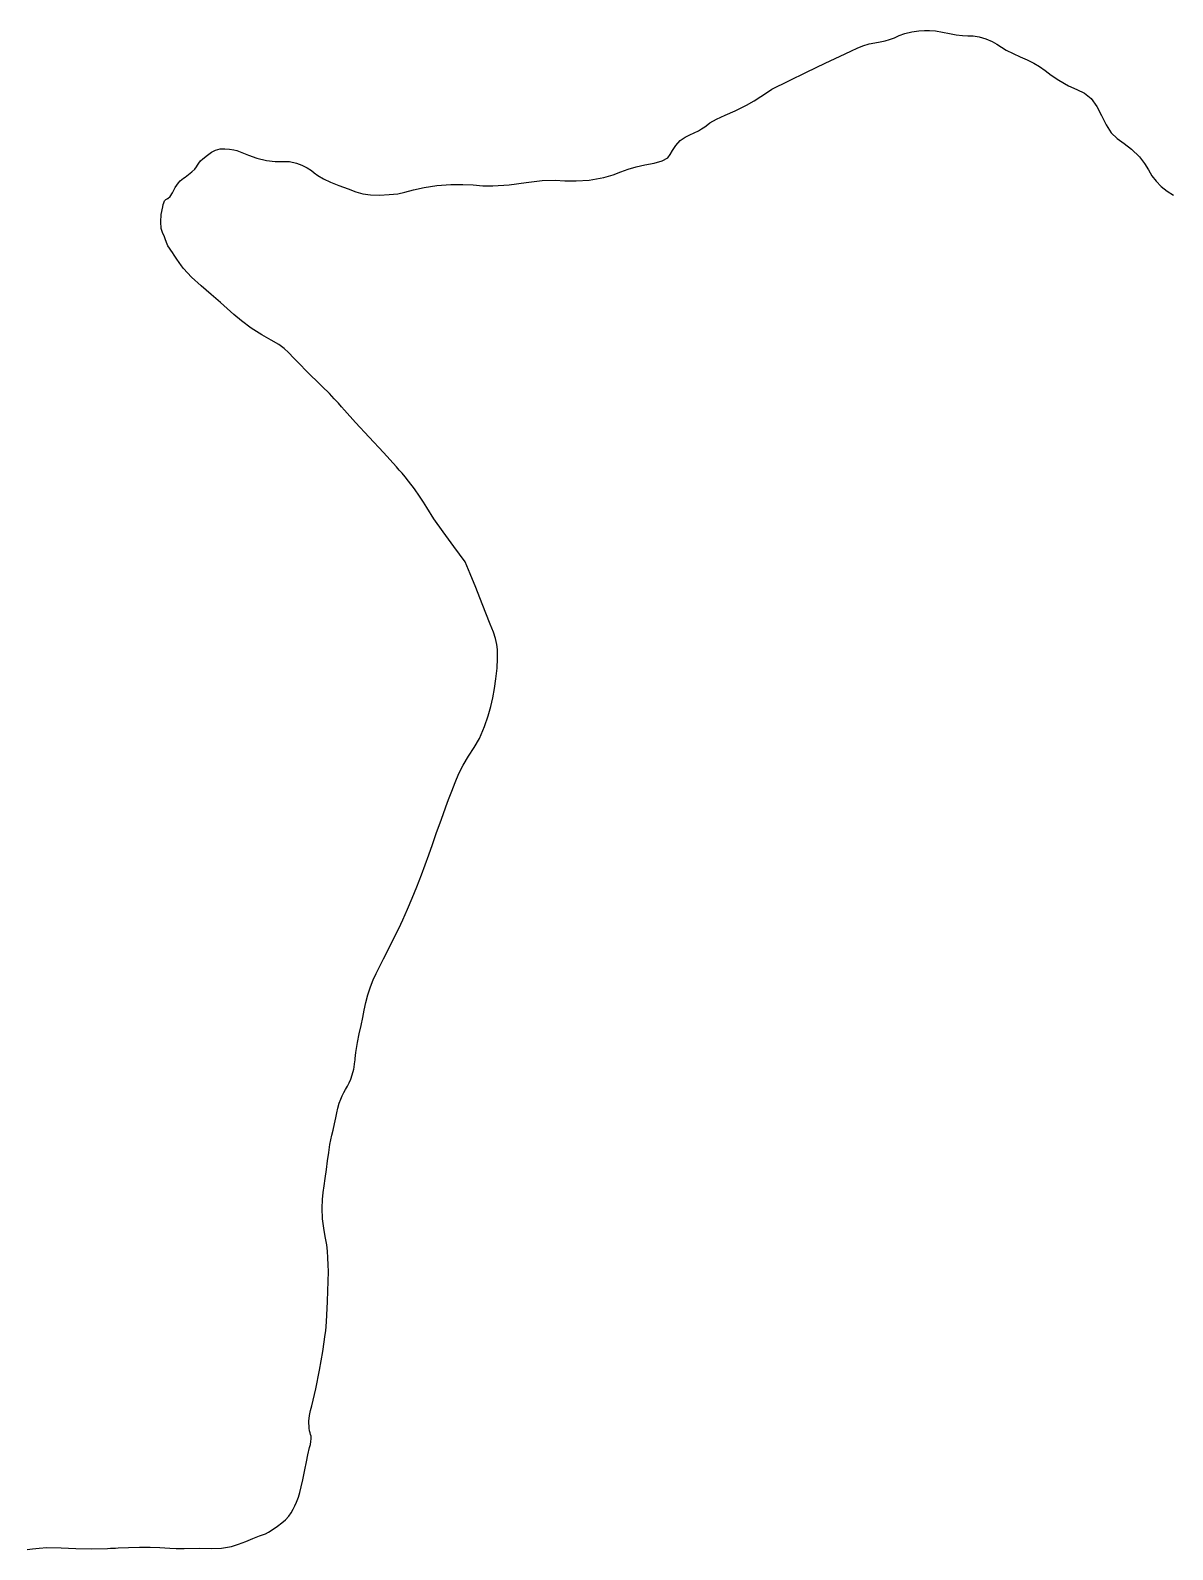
# Model space of a CAD drawing. Header units: inches. Extents: x 11258954 to 11313122, y 3645444 to 3695200.
# Drawn here: x 11265254 to 11265693, y 3672879 to 3673463 of the extents above; entities that cross this region are included whole.
import ezdxf

# ---------------------------------------------------------------- set-up
doc = ezdxf.new("R2010")
doc.units = ezdxf.units.IN
doc.header["$MEASUREMENT"] = 0
for name, color, linetype in [('SchoolZone_Elementary', 251, 'Continuous'), ('SchoolZone_High', 63, 'Continuous'), ('SchoolZone_Middle', 154, 'Continuous')]:
    doc.layers.add(name, color=color, linetype=linetype)

msp = doc.modelspace()

# ---------------------------------------------------------------- linework, layer by layer
at = {"layer": 'SchoolZone_Elementary'}
msp.add_polyline3d([(11265252.5625, 3672879, 0), (11265254.625, 3672879.25, 0), (11265257.219, 3672879.5625, 0), (11265260.0625, 3672879.875, 0), (11265265.5625, 3672879.625, 0), (11265271.219, 3672879.375, 0), (11265277.125, 3672879.3125, 0), (11265283.469, 3672879.4375, 0), (11265284.5625, 3672879.5, 0), (11265285.5625, 3672879.5, 0), (11265286.5315, 3672879.5625, 0), (11265287.469, 3672879.625, 0), (11265291.469, 3672879.8125, 0), (11265295.6565, 3672880, 0), (11265299.75, 3672880, 0), (11265303.469, 3672879.875, 0), (11265305.4065, 3672879.6875, 0), (11265307.4065, 3672879.5, 0), (11265309.8125, 3672879.375, 0), (11265312.875, 3672879.4375, 0), (11265318.7815, 3672879.5625, 0), (11265323.3125, 3672879.4375, 0), (11265327.1875, 3672879.5625, 0), (11265331.0625, 3672880.25, 0), (11265333.75, 3672881.0625, 0), (11265336.5315, 3672882.125, 0), (11265339.3125, 3672883.25, 0), (11265341.875, 3672884.25, 0), (11265343, 3672884.6875, 0), (11265344.094, 3672885.125, 0), (11265345.3125, 3672885.75, 0), (11265346.6565, 3672886.625, 0), (11265348.6875, 3672888.0625, 0), (11265350.375, 3672889.25, 0), (11265351.8125, 3672890.5, 0), (11265353.0625, 3672891.875, 0), (11265353.9375, 3672893.125, 0), (11265354.719, 3672894.5, 0), (11265355.4375, 3672895.875, 0), (11265356.0625, 3672897.25, 0), (11265356.7815, 3672899.125, 0), (11265357.344, 3672901, 0), (11265357.875, 3672903.125, 0), (11265358.469, 3672905.875, 0), (11265359.25, 3672909.6875, 0), (11265359.844, 3672912.6875, 0), (11265360.4065, 3672915.375, 0), (11265361.0625, 3672918.25, 0), (11265361.344, 3672919.375, 0), (11265361.594, 3672920.5, 0), (11265361.719, 3672921.625, 0), (11265361.6565, 3672922.625, 0), (11265361.469, 3672923.25, 0), (11265361.25, 3672923.9375, 0), (11265361.0315, 3672924.6875, 0), (11265360.875, 3672925.625, 0), (11265360.8125, 3672928.375, 0), (11265361.0315, 3672930.5625, 0), (11265361.4065, 3672932.4375, 0), (11265361.875, 3672934.25, 0), (11265363.4375, 3672940.75, 0), (11265364.875, 3672948, 0), (11265366.125, 3672955.1875, 0), (11265367.0625, 3672961.625, 0), (11265367.25, 3672963.125, 0), (11265367.4065, 3672964.75, 0), (11265367.5315, 3672966.6875, 0), (11265367.6565, 3672969.0625, 0), (11265367.9065, 3672974.3125, 0), (11265368.125, 3672978.4375, 0), (11265368.25, 3672982.0625, 0), (11265368.2815, 3672985.875, 0), (11265368.219, 3672988.4375, 0), (11265368.125, 3672991.0625, 0), (11265367.9375, 3672993.625, 0), (11265367.6565, 3672996.0625, 0), (11265367.094, 3672999.3125, 0), (11265366.469, 3673002.5625, 0), (11265366, 3673006.0625, 0), (11265365.875, 3673010.25, 0), (11265366.0315, 3673013.5, 0), (11265366.2815, 3673016.1875, 0), (11265366.625, 3673018.8125, 0), (11265367.0625, 3673021.625, 0), (11265367.5315, 3673025.125, 0), (11265367.969, 3673028.4375, 0), (11265368.4065, 3673031.625, 0), (11265368.875, 3673034.625, 0), (11265369.219, 3673036.4375, 0), (11265369.625, 3673038.25, 0), (11265370.094, 3673040.25, 0), (11265370.6565, 3673042.625, 0), (11265371.125, 3673044.9375, 0), (11265371.469, 3673046.875, 0), (11265371.875, 3673048.6875, 0), (11265372.469, 3673050.625, 0), (11265373.0315, 3673052.0625, 0), (11265373.625, 3673053.375, 0), (11265374.219, 3673054.6875, 0), (11265374.875, 3673055.875, 0), (11265375.5625, 3673057.125, 0), (11265376.25, 3673058.375, 0), (11265376.9065, 3673059.8125, 0), (11265377.469, 3673061.4375, 0), (11265378.0315, 3673063.6875, 0), (11265378.1565, 3673064.375, 0), (11265378.344, 3673065.6875, 0), (11265378.531, 3673067.185, 0), (11265378.594, 3673067.6875, 0), (11265378.875, 3673070.0625, 0), (11265379.5, 3673073.9375, 0), (11265380.1565, 3673077.25, 0), (11265380.8125, 3673080.375, 0), (11265381.469, 3673083.4375, 0), (11265382.0625, 3673086.25, 0), (11265382.6875, 3673089.1875, 0), (11265383.469, 3673092.1875, 0), (11265384.469, 3673095.25, 0), (11265385.5315, 3673098, 0), (11265386.6565, 3673100.4375, 0), (11265387.9065, 3673103, 0), (11265389.469, 3673106.0625, 0), (11265391.719, 3673110.5, 0), (11265393.594, 3673114.25, 0), (11265395.2815, 3673117.6875, 0), (11265396.875, 3673121.0625, 0), (11265398.6875, 3673125.0625, 0), (11265400.5, 3673129.3125, 0), (11265402.3125, 3673133.75, 0), (11265404.0625, 3673138.25, 0), (11265405.5, 3673142.1875, 0), (11265406.844, 3673146, 0), (11265408.219, 3673149.9375, 0), (11265409.875, 3673154.625, 0), (11265411.1875, 3673158.25, 0), (11265412.344, 3673161.4375, 0), (11265413.4065, 3673164.375, 0), (11265414.469, 3673167.25, 0), (11265415.6565, 3673170.4375, 0), (11265416.969, 3673173.8125, 0), (11265418.4375, 3673177.1875, 0), (11265420.0625, 3673180.4375, 0), (11265422.1565, 3673183.9375, 0), (11265424.2815, 3673187.1875, 0), (11265426.344, 3673190.75, 0), (11265428.2815, 3673195.25, 0), (11265429.6875, 3673199.4375, 0), (11265430.6875, 3673203, 0), (11265431.469, 3673206.375, 0), (11265432.0625, 3673209.875, 0), (11265432.625, 3673213.6875, 0), (11265433.0625, 3673217.6875, 0), (11265433.3125, 3673221.5, 0), (11265433.2815, 3673224.875, 0), (11265433.0315, 3673226.875, 0), (11265432.5, 3673229.0625, 0), (11265431.6565, 3673231.5625, 0), (11265430.469, 3673234.625, 0), (11265427.375, 3673242.5, 0), (11265424.9065, 3673248.75, 0), (11265422.7815, 3673253.9375, 0), (11265420.875, 3673258.625, 0), (11265416.5, 3673264.5, 0), (11265412.4065, 3673270.0625, 0), (11265408.844, 3673275.125, 0), (11265406.0625, 3673279.4375, 0), (11265404.8125, 3673281.5, 0), (11265403.25, 3673283.875, 0), (11265401.344, 3673286.625, 0), (11265399.0625, 3673289.625, 0), (11265397.75, 3673291.25, 0), (11265396.594, 3673292.625, 0), (11265395.5315, 3673293.875, 0), (11265394.469, 3673295.0625, 0), (11265389.469, 3673300.5625, 0), (11265383.969, 3673306.4375, 0), (11265378.719, 3673312.125, 0), (11265374.469, 3673316.875, 0), (11265373.375, 3673318.125, 0), (11265372.125, 3673319.5625, 0), (11265370.5625, 3673321.25, 0), (11265368.6565, 3673323.25, 0), (11265365.9065, 3673326, 0), (11265363.719, 3673328.125, 0), (11265361.719, 3673330, 0), (11265359.6565, 3673332.0625, 0), (11265357.4065, 3673334.375, 0), (11265355.0625, 3673336.875, 0), (11265352.9375, 3673339.0625, 0), (11265351.2815, 3673340.625, 0), (11265349.1875, 3673342.0625, 0), (11265346.25, 3673343.75, 0), (11265342.6875, 3673345.8125, 0), (11265338.6565, 3673348.4375, 0), (11265334.9065, 3673351.25, 0), (11265331.969, 3673353.6875, 0), (11265329.4375, 3673355.9375, 0), (11265326.875, 3673358.25, 0), (11265323.219, 3673361.375, 0), (11265319.344, 3673364.625, 0), (11265315.6565, 3673368, 0), (11265312.6565, 3673371.25, 0), (11265311.8125, 3673372.375, 0), (11265310.969, 3673373.5625, 0), (11265310.0625, 3673374.9375, 0), (11265309.0625, 3673376.4375, 0), (11265308.375, 3673377.4375, 0), (11265307.75, 3673378.3125, 0), (11265307.1875, 3673379.125, 0), (11265306.6565, 3673380.0625, 0), (11265306.094, 3673381.3125, 0), (11265305.594, 3673382.6875, 0), (11265305.125, 3673383.875, 0), (11265304.6565, 3673384.8125, 0), (11265304, 3673386.6875, 0), (11265303.875, 3673389.1875, 0), (11265304.094, 3673392.0625, 0), (11265304.6565, 3673395.0625, 0), (11265304.8125, 3673395.875, 0), (11265305, 3673396.5625, 0), (11265305.3125, 3673397.25, 0), (11265305.875, 3673397.8125, 0), (11265306.094, 3673398, 0), (11265306.3125, 3673398.125, 0), (11265306.5, 3673398.1875, 0), (11265306.6565, 3673398.25, 0), (11265307.5, 3673398.9375, 0), (11265308.344, 3673400.4375, 0), (11265309.375, 3673402.375, 0), (11265310.6565, 3673404.25, 0), (11265311.344, 3673404.9375, 0), (11265311.969, 3673405.5, 0), (11265312.625, 3673406, 0), (11265313.2815, 3673406.4375, 0), (11265314.5315, 3673407.375, 0), (11265315.8125, 3673408.4375, 0), (11265316.9065, 3673409.4375, 0), (11265317.6565, 3673410.4375, 0), (11265318.0315, 3673411.0625, 0), (11265318.5315, 3673411.8125, 0), (11265319.1875, 3673412.625, 0), (11265320.0625, 3673413.4375, 0), (11265321.844, 3673414.875, 0), (11265323.375, 3673416, 0), (11265324.9065, 3673416.8125, 0), (11265326.6565, 3673417.25, 0), (11265328.4375, 3673417.3125, 0), (11265330.2815, 3673417.1875, 0), (11265331.9065, 3673416.9375, 0), (11265333.0625, 3673416.625, 0), (11265334.969, 3673415.875, 0), (11265337.594, 3673414.8125, 0), (11265340.8125, 3673413.6875, 0), (11265344.469, 3673412.8125, 0), (11265347.8125, 3673412.4375, 0), (11265350.625, 3673412.4375, 0), (11265353.2815, 3673412.375, 0), (11265356.0625, 3673411.8125, 0), (11265358.125, 3673411, 0), (11265360.125, 3673410, 0), (11265361.7815, 3673408.9375, 0), (11265362.875, 3673408.0625, 0), (11265364.25, 3673407, 0), (11265366.375, 3673405.8125, 0), (11265369.094, 3673404.5, 0), (11265372.2815, 3673403.25, 0), (11265375.875, 3673401.875, 0), (11265378.8125, 3673400.8125, 0), (11265381.5625, 3673400.0625, 0), (11265384.469, 3673399.625, 0), (11265387.969, 3673399.5, 0), (11265391.625, 3673399.6875, 0), (11265395, 3673400.0625, 0), (11265397.6565, 3673400.625, 0), (11265400.969, 3673401.5, 0), (11265405.094, 3673402.375, 0), (11265409.9065, 3673403.1875, 0), (11265415.2815, 3673403.625, 0), (11265419.9375, 3673403.625, 0), (11265423.9375, 3673403.4375, 0), (11265427.6565, 3673403.125, 0), (11265431.469, 3673403.0625, 0), (11265437.75, 3673403.5, 0), (11265444.2815, 3673404.3125, 0), (11265450.4375, 3673405.0625, 0), (11265455.469, 3673405.25, 0), (11265459.125, 3673405, 0), (11265463.5, 3673404.9375, 0), (11265468.5315, 3673405.25, 0), (11265474.0625, 3673406.25, 0), (11265477.6565, 3673407.3125, 0), (11265480.625, 3673408.4375, 0), (11265483.4375, 3673409.5, 0), (11265486.469, 3673410.4375, 0), (11265489.9065, 3673411.125, 0), (11265493.469, 3673411.8125, 0), (11265496.5625, 3673412.625, 0), (11265498.6565, 3673413.8125, 0), (11265499.5315, 3673415.0625, 0), (11265500.5, 3673416.6875, 0), (11265501.719, 3673418.5625, 0), (11265503.469, 3673420.4375, 0), (11265505.375, 3673421.8125, 0), (11265507.094, 3673422.6875, 0), (11265508.75, 3673423.4375, 0), (11265510.469, 3673424.25, 0), (11265511.6875, 3673425, 0), (11265512.9065, 3673425.8125, 0), (11265514, 3673426.625, 0), (11265514.875, 3673427.25, 0), (11265517.4375, 3673428.75, 0), (11265520.75, 3673430.25, 0), (11265524.594, 3673431.9375, 0), (11265528.875, 3673434.0625, 0), (11265531.875, 3673435.75, 0), (11265534.4065, 3673437.375, 0), (11265536.625, 3673438.8125, 0), (11265538.6565, 3673440.25, 0), (11265545.1875, 3673443.4375, 0), (11265551.9375, 3673446.75, 0), (11265559.094, 3673450.1875, 0), (11265566.875, 3673453.8125, 0), (11265569.25, 3673454.9375, 0), (11265571.4065, 3673455.9375, 0), (11265573.594, 3673456.875, 0), (11265576.0625, 3673457.625, 0), (11265578.1875, 3673458.0625, 0), (11265580.219, 3673458.4375, 0), (11265582.125, 3673458.8125, 0), (11265583.875, 3673459.25, 0), (11265585.75, 3673460, 0), (11265587.625, 3673460.8125, 0), (11265589.7815, 3673461.625, 0), (11265592.469, 3673462.25, 0), (11265595.094, 3673462.625, 0), (11265597.2815, 3673462.8125, 0), (11265599.2815, 3673462.8125, 0), (11265601.469, 3673462.625, 0), (11265604.219, 3673462.1875, 0), (11265606.875, 3673461.625, 0), (11265609.4065, 3673461.125, 0), (11265611.875, 3673460.8125, 0), (11265613.9375, 3673460.75, 0), (11265616.0315, 3673460.6875, 0), (11265618.3125, 3673460.375, 0), (11265620.875, 3673459.625, 0), (11265623.25, 3673458.5625, 0), (11265625.125, 3673457.5, 0), (11265626.844, 3673456.375, 0), (11265628.6565, 3673455.25, 0), (11265631.344, 3673453.875, 0), (11265634.094, 3673452.625, 0), (11265636.7815, 3673451.4375, 0), (11265639.2815, 3673450.25, 0), (11265641.469, 3673448.9375, 0), (11265643.625, 3673447.375, 0), (11265646, 3673445.625, 0), (11265648.875, 3673443.625, 0), (11265652.594, 3673441.5, 0), (11265655.875, 3673440.0625, 0), (11265658.75, 3673438.625, 0), (11265661.2815, 3673436.625, 0), (11265663.5, 3673433.5625, 0), (11265665.344, 3673430.0625, 0), (11265667.0625, 3673426.5, 0), (11265669.0625, 3673423.4375, 0), (11265671.344, 3673421.25, 0), (11265674, 3673419.3125, 0), (11265676.875, 3673417.125, 0), (11265679.875, 3673414.25, 0), (11265681.875, 3673411.625, 0), (11265683.375, 3673409.1875, 0), (11265684.6875, 3673406.9375, 0), (11265686.2815, 3673404.8125, 0), (11265688.2815, 3673402.8125, 0), (11265690.5315, 3673401.0625, 0), (11265692.9065, 3673399.4375, 0)], dxfattribs=at)
at = {"layer": 'SchoolZone_High'}
msp.add_polyline3d([(11265252.5625, 3672879, 0), (11265254.625, 3672879.25, 0), (11265257.219, 3672879.5625, 0), (11265260.0625, 3672879.875, 0), (11265265.5625, 3672879.625, 0), (11265271.219, 3672879.375, 0), (11265277.125, 3672879.3125, 0), (11265283.469, 3672879.4375, 0), (11265284.5625, 3672879.5, 0), (11265285.5625, 3672879.5, 0), (11265286.5315, 3672879.5625, 0), (11265287.469, 3672879.625, 0), (11265291.469, 3672879.8125, 0), (11265295.6565, 3672880, 0), (11265299.75, 3672880, 0), (11265303.469, 3672879.875, 0), (11265305.4065, 3672879.6875, 0), (11265307.4065, 3672879.5, 0), (11265309.8125, 3672879.375, 0), (11265312.875, 3672879.4375, 0), (11265318.7815, 3672879.5625, 0), (11265323.3125, 3672879.4375, 0), (11265327.1875, 3672879.5625, 0), (11265331.0625, 3672880.25, 0), (11265333.75, 3672881.0625, 0), (11265336.5315, 3672882.125, 0), (11265339.3125, 3672883.25, 0), (11265341.875, 3672884.25, 0), (11265343, 3672884.6875, 0), (11265344.094, 3672885.125, 0), (11265345.3125, 3672885.75, 0), (11265346.6565, 3672886.625, 0), (11265348.6875, 3672888.0625, 0), (11265350.375, 3672889.25, 0), (11265351.8125, 3672890.5, 0), (11265353.0625, 3672891.875, 0), (11265353.9375, 3672893.125, 0), (11265354.719, 3672894.5, 0), (11265355.4375, 3672895.875, 0), (11265356.0625, 3672897.25, 0), (11265356.7815, 3672899.125, 0), (11265357.344, 3672901, 0), (11265357.875, 3672903.125, 0), (11265358.469, 3672905.875, 0), (11265359.25, 3672909.6875, 0), (11265359.844, 3672912.6875, 0), (11265360.4065, 3672915.375, 0), (11265361.0625, 3672918.25, 0), (11265361.344, 3672919.375, 0), (11265361.594, 3672920.5, 0), (11265361.719, 3672921.625, 0), (11265361.6565, 3672922.625, 0), (11265361.469, 3672923.25, 0), (11265361.25, 3672923.9375, 0), (11265361.0315, 3672924.6875, 0), (11265360.875, 3672925.625, 0), (11265360.8125, 3672928.375, 0), (11265361.0315, 3672930.5625, 0), (11265361.4065, 3672932.4375, 0), (11265361.875, 3672934.25, 0), (11265363.4375, 3672940.75, 0), (11265364.875, 3672948, 0), (11265366.125, 3672955.1875, 0), (11265367.0625, 3672961.625, 0), (11265367.25, 3672963.125, 0), (11265367.4065, 3672964.75, 0), (11265367.5315, 3672966.6875, 0), (11265367.6565, 3672969.0625, 0), (11265367.9065, 3672974.3125, 0), (11265368.125, 3672978.4375, 0), (11265368.25, 3672982.0625, 0), (11265368.2815, 3672985.875, 0), (11265368.219, 3672988.4375, 0), (11265368.125, 3672991.0625, 0), (11265367.9375, 3672993.625, 0), (11265367.6565, 3672996.0625, 0), (11265367.094, 3672999.3125, 0), (11265366.469, 3673002.5625, 0), (11265366, 3673006.0625, 0), (11265365.875, 3673010.25, 0), (11265366.0315, 3673013.5, 0), (11265366.2815, 3673016.1875, 0), (11265366.625, 3673018.8125, 0), (11265367.0625, 3673021.625, 0), (11265367.5315, 3673025.125, 0), (11265367.969, 3673028.4375, 0), (11265368.4065, 3673031.625, 0), (11265368.875, 3673034.625, 0), (11265369.219, 3673036.4375, 0), (11265369.625, 3673038.25, 0), (11265370.094, 3673040.25, 0), (11265370.6565, 3673042.625, 0), (11265371.125, 3673044.9375, 0), (11265371.469, 3673046.875, 0), (11265371.875, 3673048.6875, 0), (11265372.469, 3673050.625, 0), (11265373.0315, 3673052.0625, 0), (11265373.625, 3673053.375, 0), (11265374.219, 3673054.6875, 0), (11265374.875, 3673055.875, 0), (11265375.5625, 3673057.125, 0), (11265376.25, 3673058.375, 0), (11265376.9065, 3673059.8125, 0), (11265377.469, 3673061.4375, 0), (11265378.0315, 3673063.6875, 0), (11265378.1565, 3673064.375, 0), (11265378.344, 3673065.6875, 0), (11265378.531, 3673067.185, 0), (11265378.594, 3673067.6875, 0), (11265378.875, 3673070.0625, 0), (11265379.5, 3673073.9375, 0), (11265380.1565, 3673077.25, 0), (11265380.8125, 3673080.375, 0), (11265381.469, 3673083.4375, 0), (11265382.0625, 3673086.25, 0), (11265382.6875, 3673089.1875, 0), (11265383.469, 3673092.1875, 0), (11265384.469, 3673095.25, 0), (11265385.5315, 3673098, 0), (11265386.6565, 3673100.4375, 0), (11265387.9065, 3673103, 0), (11265389.469, 3673106.0625, 0), (11265391.719, 3673110.5, 0), (11265393.594, 3673114.25, 0), (11265395.2815, 3673117.6875, 0), (11265396.875, 3673121.0625, 0), (11265398.6875, 3673125.0625, 0), (11265400.5, 3673129.3125, 0), (11265402.3125, 3673133.75, 0), (11265404.0625, 3673138.25, 0), (11265405.5, 3673142.1875, 0), (11265406.844, 3673146, 0), (11265408.219, 3673149.9375, 0), (11265409.875, 3673154.625, 0), (11265411.1875, 3673158.25, 0), (11265412.344, 3673161.4375, 0), (11265413.4065, 3673164.375, 0), (11265414.469, 3673167.25, 0), (11265415.6565, 3673170.4375, 0), (11265416.969, 3673173.8125, 0), (11265418.4375, 3673177.1875, 0), (11265420.0625, 3673180.4375, 0), (11265422.1565, 3673183.9375, 0), (11265424.2815, 3673187.1875, 0), (11265426.344, 3673190.75, 0), (11265428.2815, 3673195.25, 0), (11265429.6875, 3673199.4375, 0), (11265430.6875, 3673203, 0), (11265431.469, 3673206.375, 0), (11265432.0625, 3673209.875, 0), (11265432.625, 3673213.6875, 0), (11265433.0625, 3673217.6875, 0), (11265433.3125, 3673221.5, 0), (11265433.2815, 3673224.875, 0), (11265433.0315, 3673226.875, 0), (11265432.5, 3673229.0625, 0), (11265431.6565, 3673231.5625, 0), (11265430.469, 3673234.625, 0), (11265427.375, 3673242.5, 0), (11265424.9065, 3673248.75, 0), (11265422.7815, 3673253.9375, 0), (11265420.875, 3673258.625, 0), (11265416.5, 3673264.5, 0), (11265412.4065, 3673270.0625, 0), (11265408.844, 3673275.125, 0), (11265406.0625, 3673279.4375, 0), (11265404.8125, 3673281.5, 0), (11265403.25, 3673283.875, 0), (11265401.344, 3673286.625, 0), (11265399.0625, 3673289.625, 0), (11265397.75, 3673291.25, 0), (11265396.594, 3673292.625, 0), (11265395.5315, 3673293.875, 0), (11265394.469, 3673295.0625, 0), (11265389.469, 3673300.5625, 0), (11265383.969, 3673306.4375, 0), (11265378.719, 3673312.125, 0), (11265374.469, 3673316.875, 0), (11265373.375, 3673318.125, 0), (11265372.125, 3673319.5625, 0), (11265370.5625, 3673321.25, 0), (11265368.6565, 3673323.25, 0), (11265365.9065, 3673326, 0), (11265363.719, 3673328.125, 0), (11265361.719, 3673330, 0), (11265359.6565, 3673332.0625, 0), (11265357.4065, 3673334.375, 0), (11265355.0625, 3673336.875, 0), (11265352.9375, 3673339.0625, 0), (11265351.2815, 3673340.625, 0), (11265349.1875, 3673342.0625, 0), (11265346.25, 3673343.75, 0), (11265342.6875, 3673345.8125, 0), (11265338.6565, 3673348.4375, 0), (11265334.9065, 3673351.25, 0), (11265331.969, 3673353.6875, 0), (11265329.4375, 3673355.9375, 0), (11265326.875, 3673358.25, 0), (11265323.219, 3673361.375, 0), (11265319.344, 3673364.625, 0), (11265315.6565, 3673368, 0), (11265312.6565, 3673371.25, 0), (11265311.8125, 3673372.375, 0), (11265310.969, 3673373.5625, 0), (11265310.0625, 3673374.9375, 0), (11265309.0625, 3673376.4375, 0), (11265308.375, 3673377.4375, 0), (11265307.75, 3673378.3125, 0), (11265307.1875, 3673379.125, 0), (11265306.6565, 3673380.0625, 0), (11265306.094, 3673381.3125, 0), (11265305.594, 3673382.6875, 0), (11265305.125, 3673383.875, 0), (11265304.6565, 3673384.8125, 0), (11265304, 3673386.6875, 0), (11265303.875, 3673389.1875, 0), (11265304.094, 3673392.0625, 0), (11265304.6565, 3673395.0625, 0), (11265304.8125, 3673395.875, 0), (11265305, 3673396.5625, 0), (11265305.3125, 3673397.25, 0), (11265305.875, 3673397.8125, 0), (11265306.094, 3673398, 0), (11265306.3125, 3673398.125, 0), (11265306.5, 3673398.1875, 0), (11265306.6565, 3673398.25, 0), (11265307.5, 3673398.9375, 0), (11265308.344, 3673400.4375, 0), (11265309.375, 3673402.375, 0), (11265310.6565, 3673404.25, 0), (11265311.344, 3673404.9375, 0), (11265311.969, 3673405.5, 0), (11265312.625, 3673406, 0), (11265313.2815, 3673406.4375, 0), (11265314.5315, 3673407.375, 0), (11265315.8125, 3673408.4375, 0), (11265316.9065, 3673409.4375, 0), (11265317.6565, 3673410.4375, 0), (11265318.0315, 3673411.0625, 0), (11265318.5315, 3673411.8125, 0), (11265319.1875, 3673412.625, 0), (11265320.0625, 3673413.4375, 0), (11265321.844, 3673414.875, 0), (11265323.375, 3673416, 0), (11265324.9065, 3673416.8125, 0), (11265326.6565, 3673417.25, 0), (11265328.4375, 3673417.3125, 0), (11265330.2815, 3673417.1875, 0), (11265331.9065, 3673416.9375, 0), (11265333.0625, 3673416.625, 0), (11265334.969, 3673415.875, 0), (11265337.594, 3673414.8125, 0), (11265340.8125, 3673413.6875, 0), (11265344.469, 3673412.8125, 0), (11265347.8125, 3673412.4375, 0), (11265350.625, 3673412.4375, 0), (11265353.2815, 3673412.375, 0), (11265356.0625, 3673411.8125, 0), (11265358.125, 3673411, 0), (11265360.125, 3673410, 0), (11265361.7815, 3673408.9375, 0), (11265362.875, 3673408.0625, 0), (11265364.25, 3673407, 0), (11265366.375, 3673405.8125, 0), (11265369.094, 3673404.5, 0), (11265372.2815, 3673403.25, 0), (11265375.875, 3673401.875, 0), (11265378.8125, 3673400.8125, 0), (11265381.5625, 3673400.0625, 0), (11265384.469, 3673399.625, 0), (11265387.969, 3673399.5, 0), (11265391.625, 3673399.6875, 0), (11265395, 3673400.0625, 0), (11265397.6565, 3673400.625, 0), (11265400.969, 3673401.5, 0), (11265405.094, 3673402.375, 0), (11265409.9065, 3673403.1875, 0), (11265415.2815, 3673403.625, 0), (11265419.9375, 3673403.625, 0), (11265423.9375, 3673403.4375, 0), (11265427.6565, 3673403.125, 0), (11265431.469, 3673403.0625, 0), (11265437.75, 3673403.5, 0), (11265444.2815, 3673404.3125, 0), (11265450.4375, 3673405.0625, 0), (11265455.469, 3673405.25, 0), (11265459.125, 3673405, 0), (11265463.5, 3673404.9375, 0), (11265468.5315, 3673405.25, 0), (11265474.0625, 3673406.25, 0), (11265477.6565, 3673407.3125, 0), (11265480.625, 3673408.4375, 0), (11265483.4375, 3673409.5, 0), (11265486.469, 3673410.4375, 0), (11265489.9065, 3673411.125, 0), (11265493.469, 3673411.8125, 0), (11265496.5625, 3673412.625, 0), (11265498.6565, 3673413.8125, 0), (11265499.5315, 3673415.0625, 0), (11265500.5, 3673416.6875, 0), (11265501.719, 3673418.5625, 0), (11265503.469, 3673420.4375, 0), (11265505.375, 3673421.8125, 0), (11265507.094, 3673422.6875, 0), (11265508.75, 3673423.4375, 0), (11265510.469, 3673424.25, 0), (11265511.6875, 3673425, 0), (11265512.9065, 3673425.8125, 0), (11265514, 3673426.625, 0), (11265514.875, 3673427.25, 0), (11265517.4375, 3673428.75, 0), (11265520.75, 3673430.25, 0), (11265524.594, 3673431.9375, 0), (11265528.875, 3673434.0625, 0), (11265531.875, 3673435.75, 0), (11265534.4065, 3673437.375, 0), (11265536.625, 3673438.8125, 0), (11265538.6565, 3673440.25, 0), (11265545.1875, 3673443.4375, 0), (11265551.9375, 3673446.75, 0), (11265559.094, 3673450.1875, 0), (11265566.875, 3673453.8125, 0), (11265569.25, 3673454.9375, 0), (11265571.4065, 3673455.9375, 0), (11265573.594, 3673456.875, 0), (11265576.0625, 3673457.625, 0), (11265578.1875, 3673458.0625, 0), (11265580.219, 3673458.4375, 0), (11265582.125, 3673458.8125, 0), (11265583.875, 3673459.25, 0), (11265585.75, 3673460, 0), (11265587.625, 3673460.8125, 0), (11265589.7815, 3673461.625, 0), (11265592.469, 3673462.25, 0), (11265595.094, 3673462.625, 0), (11265597.2815, 3673462.8125, 0), (11265599.2815, 3673462.8125, 0), (11265601.469, 3673462.625, 0), (11265604.219, 3673462.1875, 0), (11265606.875, 3673461.625, 0), (11265609.4065, 3673461.125, 0), (11265611.875, 3673460.8125, 0), (11265613.9375, 3673460.75, 0), (11265616.0315, 3673460.6875, 0), (11265618.3125, 3673460.375, 0), (11265620.875, 3673459.625, 0), (11265623.25, 3673458.5625, 0), (11265625.125, 3673457.5, 0), (11265626.844, 3673456.375, 0), (11265628.6565, 3673455.25, 0), (11265631.344, 3673453.875, 0), (11265634.094, 3673452.625, 0), (11265636.7815, 3673451.4375, 0), (11265639.2815, 3673450.25, 0), (11265641.469, 3673448.9375, 0), (11265643.625, 3673447.375, 0), (11265646, 3673445.625, 0), (11265648.875, 3673443.625, 0), (11265652.594, 3673441.5, 0), (11265655.875, 3673440.0625, 0), (11265658.75, 3673438.625, 0), (11265661.2815, 3673436.625, 0), (11265663.5, 3673433.5625, 0), (11265665.344, 3673430.0625, 0), (11265667.0625, 3673426.5, 0), (11265669.0625, 3673423.4375, 0), (11265671.344, 3673421.25, 0), (11265674, 3673419.3125, 0), (11265676.875, 3673417.125, 0), (11265679.875, 3673414.25, 0), (11265681.875, 3673411.625, 0), (11265683.375, 3673409.1875, 0), (11265684.6875, 3673406.9375, 0), (11265686.2815, 3673404.8125, 0), (11265688.2815, 3673402.8125, 0), (11265690.5315, 3673401.0625, 0), (11265692.9065, 3673399.4375, 0)], dxfattribs=at)
at = {"layer": 'SchoolZone_Middle'}
msp.add_polyline3d([(11265252.5625, 3672879, 0), (11265254.625, 3672879.25, 0), (11265257.219, 3672879.5625, 0), (11265260.0625, 3672879.875, 0), (11265265.5625, 3672879.625, 0), (11265271.219, 3672879.375, 0), (11265277.125, 3672879.3125, 0), (11265283.469, 3672879.4375, 0), (11265284.5625, 3672879.5, 0), (11265285.5625, 3672879.5, 0), (11265286.5315, 3672879.5625, 0), (11265287.469, 3672879.625, 0), (11265291.469, 3672879.8125, 0), (11265295.6565, 3672880, 0), (11265299.75, 3672880, 0), (11265303.469, 3672879.875, 0), (11265305.4065, 3672879.6875, 0), (11265307.4065, 3672879.5, 0), (11265309.8125, 3672879.375, 0), (11265312.875, 3672879.4375, 0), (11265318.7815, 3672879.5625, 0), (11265323.3125, 3672879.4375, 0), (11265327.1875, 3672879.5625, 0), (11265331.0625, 3672880.25, 0), (11265333.75, 3672881.0625, 0), (11265336.5315, 3672882.125, 0), (11265339.3125, 3672883.25, 0), (11265341.875, 3672884.25, 0), (11265343, 3672884.6875, 0), (11265344.094, 3672885.125, 0), (11265345.3125, 3672885.75, 0), (11265346.6565, 3672886.625, 0), (11265348.6875, 3672888.0625, 0), (11265350.375, 3672889.25, 0), (11265351.8125, 3672890.5, 0), (11265353.0625, 3672891.875, 0), (11265353.9375, 3672893.125, 0), (11265354.719, 3672894.5, 0), (11265355.4375, 3672895.875, 0), (11265356.0625, 3672897.25, 0), (11265356.7815, 3672899.125, 0), (11265357.344, 3672901, 0), (11265357.875, 3672903.125, 0), (11265358.469, 3672905.875, 0), (11265359.25, 3672909.6875, 0), (11265359.844, 3672912.6875, 0), (11265360.4065, 3672915.375, 0), (11265361.0625, 3672918.25, 0), (11265361.344, 3672919.375, 0), (11265361.594, 3672920.5, 0), (11265361.719, 3672921.625, 0), (11265361.6565, 3672922.625, 0), (11265361.469, 3672923.25, 0), (11265361.25, 3672923.9375, 0), (11265361.0315, 3672924.6875, 0), (11265360.875, 3672925.625, 0), (11265360.8125, 3672928.375, 0), (11265361.0315, 3672930.5625, 0), (11265361.4065, 3672932.4375, 0), (11265361.875, 3672934.25, 0), (11265363.4375, 3672940.75, 0), (11265364.875, 3672948, 0), (11265366.125, 3672955.1875, 0), (11265367.0625, 3672961.625, 0), (11265367.25, 3672963.125, 0), (11265367.4065, 3672964.75, 0), (11265367.5315, 3672966.6875, 0), (11265367.6565, 3672969.0625, 0), (11265367.9065, 3672974.3125, 0), (11265368.125, 3672978.4375, 0), (11265368.25, 3672982.0625, 0), (11265368.2815, 3672985.875, 0), (11265368.219, 3672988.4375, 0), (11265368.125, 3672991.0625, 0), (11265367.9375, 3672993.625, 0), (11265367.6565, 3672996.0625, 0), (11265367.094, 3672999.3125, 0), (11265366.469, 3673002.5625, 0), (11265366, 3673006.0625, 0), (11265365.875, 3673010.25, 0), (11265366.0315, 3673013.5, 0), (11265366.2815, 3673016.1875, 0), (11265366.625, 3673018.8125, 0), (11265367.0625, 3673021.625, 0), (11265367.5315, 3673025.125, 0), (11265367.969, 3673028.4375, 0), (11265368.4065, 3673031.625, 0), (11265368.875, 3673034.625, 0), (11265369.219, 3673036.4375, 0), (11265369.625, 3673038.25, 0), (11265370.094, 3673040.25, 0), (11265370.6565, 3673042.625, 0), (11265371.125, 3673044.9375, 0), (11265371.469, 3673046.875, 0), (11265371.875, 3673048.6875, 0), (11265372.469, 3673050.625, 0), (11265373.0315, 3673052.0625, 0), (11265373.625, 3673053.375, 0), (11265374.219, 3673054.6875, 0), (11265374.875, 3673055.875, 0), (11265375.5625, 3673057.125, 0), (11265376.25, 3673058.375, 0), (11265376.9065, 3673059.8125, 0), (11265377.469, 3673061.4375, 0), (11265378.0315, 3673063.6875, 0), (11265378.1565, 3673064.375, 0), (11265378.344, 3673065.6875, 0), (11265378.531, 3673067.185, 0), (11265378.594, 3673067.6875, 0), (11265378.875, 3673070.0625, 0), (11265379.5, 3673073.9375, 0), (11265380.1565, 3673077.25, 0), (11265380.8125, 3673080.375, 0), (11265381.469, 3673083.4375, 0), (11265382.0625, 3673086.25, 0), (11265382.6875, 3673089.1875, 0), (11265383.469, 3673092.1875, 0), (11265384.469, 3673095.25, 0), (11265385.5315, 3673098, 0), (11265386.6565, 3673100.4375, 0), (11265387.9065, 3673103, 0), (11265389.469, 3673106.0625, 0), (11265391.719, 3673110.5, 0), (11265393.594, 3673114.25, 0), (11265395.2815, 3673117.6875, 0), (11265396.875, 3673121.0625, 0), (11265398.6875, 3673125.0625, 0), (11265400.5, 3673129.3125, 0), (11265402.3125, 3673133.75, 0), (11265404.0625, 3673138.25, 0), (11265405.5, 3673142.1875, 0), (11265406.844, 3673146, 0), (11265408.219, 3673149.9375, 0), (11265409.875, 3673154.625, 0), (11265411.1875, 3673158.25, 0), (11265412.344, 3673161.4375, 0), (11265413.4065, 3673164.375, 0), (11265414.469, 3673167.25, 0), (11265415.6565, 3673170.4375, 0), (11265416.969, 3673173.8125, 0), (11265418.4375, 3673177.1875, 0), (11265420.0625, 3673180.4375, 0), (11265422.1565, 3673183.9375, 0), (11265424.2815, 3673187.1875, 0), (11265426.344, 3673190.75, 0), (11265428.2815, 3673195.25, 0), (11265429.6875, 3673199.4375, 0), (11265430.6875, 3673203, 0), (11265431.469, 3673206.375, 0), (11265432.0625, 3673209.875, 0), (11265432.625, 3673213.6875, 0), (11265433.0625, 3673217.6875, 0), (11265433.3125, 3673221.5, 0), (11265433.2815, 3673224.875, 0), (11265433.0315, 3673226.875, 0), (11265432.5, 3673229.0625, 0), (11265431.6565, 3673231.5625, 0), (11265430.469, 3673234.625, 0), (11265427.375, 3673242.5, 0), (11265424.9065, 3673248.75, 0), (11265422.7815, 3673253.9375, 0), (11265420.875, 3673258.625, 0), (11265416.5, 3673264.5, 0), (11265412.4065, 3673270.0625, 0), (11265408.844, 3673275.125, 0), (11265406.0625, 3673279.4375, 0), (11265404.8125, 3673281.5, 0), (11265403.25, 3673283.875, 0), (11265401.344, 3673286.625, 0), (11265399.0625, 3673289.625, 0), (11265397.75, 3673291.25, 0), (11265396.594, 3673292.625, 0), (11265395.5315, 3673293.875, 0), (11265394.469, 3673295.0625, 0), (11265389.469, 3673300.5625, 0), (11265383.969, 3673306.4375, 0), (11265378.719, 3673312.125, 0), (11265374.469, 3673316.875, 0), (11265373.375, 3673318.125, 0), (11265372.125, 3673319.5625, 0), (11265370.5625, 3673321.25, 0), (11265368.6565, 3673323.25, 0), (11265365.9065, 3673326, 0), (11265363.719, 3673328.125, 0), (11265361.719, 3673330, 0), (11265359.6565, 3673332.0625, 0), (11265357.4065, 3673334.375, 0), (11265355.0625, 3673336.875, 0), (11265352.9375, 3673339.0625, 0), (11265351.2815, 3673340.625, 0), (11265349.1875, 3673342.0625, 0), (11265346.25, 3673343.75, 0), (11265342.6875, 3673345.8125, 0), (11265338.6565, 3673348.4375, 0), (11265334.9065, 3673351.25, 0), (11265331.969, 3673353.6875, 0), (11265329.4375, 3673355.9375, 0), (11265326.875, 3673358.25, 0), (11265323.219, 3673361.375, 0), (11265319.344, 3673364.625, 0), (11265315.6565, 3673368, 0), (11265312.6565, 3673371.25, 0), (11265311.8125, 3673372.375, 0), (11265310.969, 3673373.5625, 0), (11265310.0625, 3673374.9375, 0), (11265309.0625, 3673376.4375, 0), (11265308.375, 3673377.4375, 0), (11265307.75, 3673378.3125, 0), (11265307.1875, 3673379.125, 0), (11265306.6565, 3673380.0625, 0), (11265306.094, 3673381.3125, 0), (11265305.594, 3673382.6875, 0), (11265305.125, 3673383.875, 0), (11265304.6565, 3673384.8125, 0), (11265304, 3673386.6875, 0), (11265303.875, 3673389.1875, 0), (11265304.094, 3673392.0625, 0), (11265304.6565, 3673395.0625, 0), (11265304.8125, 3673395.875, 0), (11265305, 3673396.5625, 0), (11265305.3125, 3673397.25, 0), (11265305.875, 3673397.8125, 0), (11265306.094, 3673398, 0), (11265306.3125, 3673398.125, 0), (11265306.5, 3673398.1875, 0), (11265306.6565, 3673398.25, 0), (11265307.5, 3673398.9375, 0), (11265308.344, 3673400.4375, 0), (11265309.375, 3673402.375, 0), (11265310.6565, 3673404.25, 0), (11265311.344, 3673404.9375, 0), (11265311.969, 3673405.5, 0), (11265312.625, 3673406, 0), (11265313.2815, 3673406.4375, 0), (11265314.5315, 3673407.375, 0), (11265315.8125, 3673408.4375, 0), (11265316.9065, 3673409.4375, 0), (11265317.6565, 3673410.4375, 0), (11265318.0315, 3673411.0625, 0), (11265318.5315, 3673411.8125, 0), (11265319.1875, 3673412.625, 0), (11265320.0625, 3673413.4375, 0), (11265321.844, 3673414.875, 0), (11265323.375, 3673416, 0), (11265324.9065, 3673416.8125, 0), (11265326.6565, 3673417.25, 0), (11265328.4375, 3673417.3125, 0), (11265330.2815, 3673417.1875, 0), (11265331.9065, 3673416.9375, 0), (11265333.0625, 3673416.625, 0), (11265334.969, 3673415.875, 0), (11265337.594, 3673414.8125, 0), (11265340.8125, 3673413.6875, 0), (11265344.469, 3673412.8125, 0), (11265347.8125, 3673412.4375, 0), (11265350.625, 3673412.4375, 0), (11265353.2815, 3673412.375, 0), (11265356.0625, 3673411.8125, 0), (11265358.125, 3673411, 0), (11265360.125, 3673410, 0), (11265361.7815, 3673408.9375, 0), (11265362.875, 3673408.0625, 0), (11265364.25, 3673407, 0), (11265366.375, 3673405.8125, 0), (11265369.094, 3673404.5, 0), (11265372.2815, 3673403.25, 0), (11265375.875, 3673401.875, 0), (11265378.8125, 3673400.8125, 0), (11265381.5625, 3673400.0625, 0), (11265384.469, 3673399.625, 0), (11265387.969, 3673399.5, 0), (11265391.625, 3673399.6875, 0), (11265395, 3673400.0625, 0), (11265397.6565, 3673400.625, 0), (11265400.969, 3673401.5, 0), (11265405.094, 3673402.375, 0), (11265409.9065, 3673403.1875, 0), (11265415.2815, 3673403.625, 0), (11265419.9375, 3673403.625, 0), (11265423.9375, 3673403.4375, 0), (11265427.6565, 3673403.125, 0), (11265431.469, 3673403.0625, 0), (11265437.75, 3673403.5, 0), (11265444.2815, 3673404.3125, 0), (11265450.4375, 3673405.0625, 0), (11265455.469, 3673405.25, 0), (11265459.125, 3673405, 0), (11265463.5, 3673404.9375, 0), (11265468.5315, 3673405.25, 0), (11265474.0625, 3673406.25, 0), (11265477.6565, 3673407.3125, 0), (11265480.625, 3673408.4375, 0), (11265483.4375, 3673409.5, 0), (11265486.469, 3673410.4375, 0), (11265489.9065, 3673411.125, 0), (11265493.469, 3673411.8125, 0), (11265496.5625, 3673412.625, 0), (11265498.6565, 3673413.8125, 0), (11265499.5315, 3673415.0625, 0), (11265500.5, 3673416.6875, 0), (11265501.719, 3673418.5625, 0), (11265503.469, 3673420.4375, 0), (11265505.375, 3673421.8125, 0), (11265507.094, 3673422.6875, 0), (11265508.75, 3673423.4375, 0), (11265510.469, 3673424.25, 0), (11265511.6875, 3673425, 0), (11265512.9065, 3673425.8125, 0), (11265514, 3673426.625, 0), (11265514.875, 3673427.25, 0), (11265517.4375, 3673428.75, 0), (11265520.75, 3673430.25, 0), (11265524.594, 3673431.9375, 0), (11265528.875, 3673434.0625, 0), (11265531.875, 3673435.75, 0), (11265534.4065, 3673437.375, 0), (11265536.625, 3673438.8125, 0), (11265538.6565, 3673440.25, 0), (11265545.1875, 3673443.4375, 0), (11265551.9375, 3673446.75, 0), (11265559.094, 3673450.1875, 0), (11265566.875, 3673453.8125, 0), (11265569.25, 3673454.9375, 0), (11265571.4065, 3673455.9375, 0), (11265573.594, 3673456.875, 0), (11265576.0625, 3673457.625, 0), (11265578.1875, 3673458.0625, 0), (11265580.219, 3673458.4375, 0), (11265582.125, 3673458.8125, 0), (11265583.875, 3673459.25, 0), (11265585.75, 3673460, 0), (11265587.625, 3673460.8125, 0), (11265589.7815, 3673461.625, 0), (11265592.469, 3673462.25, 0), (11265595.094, 3673462.625, 0), (11265597.2815, 3673462.8125, 0), (11265599.2815, 3673462.8125, 0), (11265601.469, 3673462.625, 0), (11265604.219, 3673462.1875, 0), (11265606.875, 3673461.625, 0), (11265609.4065, 3673461.125, 0), (11265611.875, 3673460.8125, 0), (11265613.9375, 3673460.75, 0), (11265616.0315, 3673460.6875, 0), (11265618.3125, 3673460.375, 0), (11265620.875, 3673459.625, 0), (11265623.25, 3673458.5625, 0), (11265625.125, 3673457.5, 0), (11265626.844, 3673456.375, 0), (11265628.6565, 3673455.25, 0), (11265631.344, 3673453.875, 0), (11265634.094, 3673452.625, 0), (11265636.7815, 3673451.4375, 0), (11265639.2815, 3673450.25, 0), (11265641.469, 3673448.9375, 0), (11265643.625, 3673447.375, 0), (11265646, 3673445.625, 0), (11265648.875, 3673443.625, 0), (11265652.594, 3673441.5, 0), (11265655.875, 3673440.0625, 0), (11265658.75, 3673438.625, 0), (11265661.2815, 3673436.625, 0), (11265663.5, 3673433.5625, 0), (11265665.344, 3673430.0625, 0), (11265667.0625, 3673426.5, 0), (11265669.0625, 3673423.4375, 0), (11265671.344, 3673421.25, 0), (11265674, 3673419.3125, 0), (11265676.875, 3673417.125, 0), (11265679.875, 3673414.25, 0), (11265681.875, 3673411.625, 0), (11265683.375, 3673409.1875, 0), (11265684.6875, 3673406.9375, 0), (11265686.2815, 3673404.8125, 0), (11265688.2815, 3673402.8125, 0), (11265690.5315, 3673401.0625, 0), (11265692.9065, 3673399.4375, 0)], dxfattribs=at)

doc.saveas('drawing.dxf')
